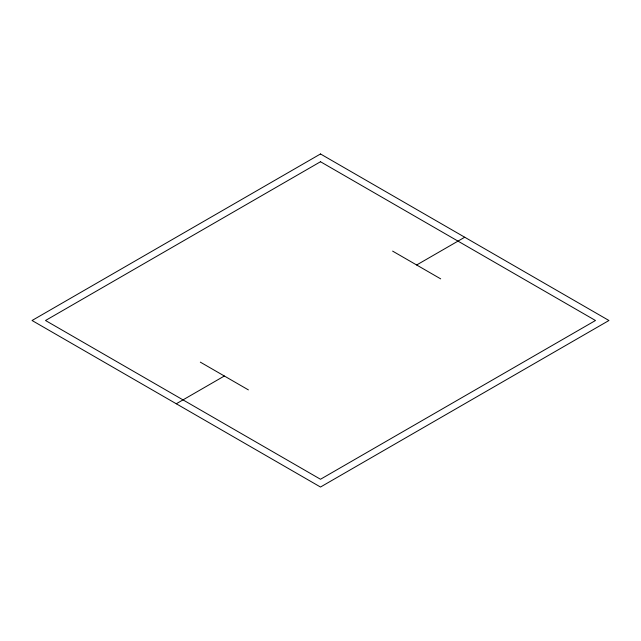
<?xml version="1.0" encoding="UTF-8"?>
<svg xmlns="http://www.w3.org/2000/svg" width="641" height="641" viewBox="0 0 641 641"><rect width="100%" height="100%" fill="white"/><g stroke="black" fill="none" stroke-linecap="round" stroke-linejoin="round"><path stroke-width="0.96" d="M176.275 403.766L224.35 376.011M416.65 264.989L464.725 237.234M392.613 251.112L440.688 278.867M200.312 362.133L248.388 389.888M320.5 153.968L32.05 320.5L320.5 487.032L608.95 320.5L320.5 153.968M320.5 161.74L45.511 320.5L320.5 479.26L595.489 320.5L320.5 161.74"/></g></svg>
